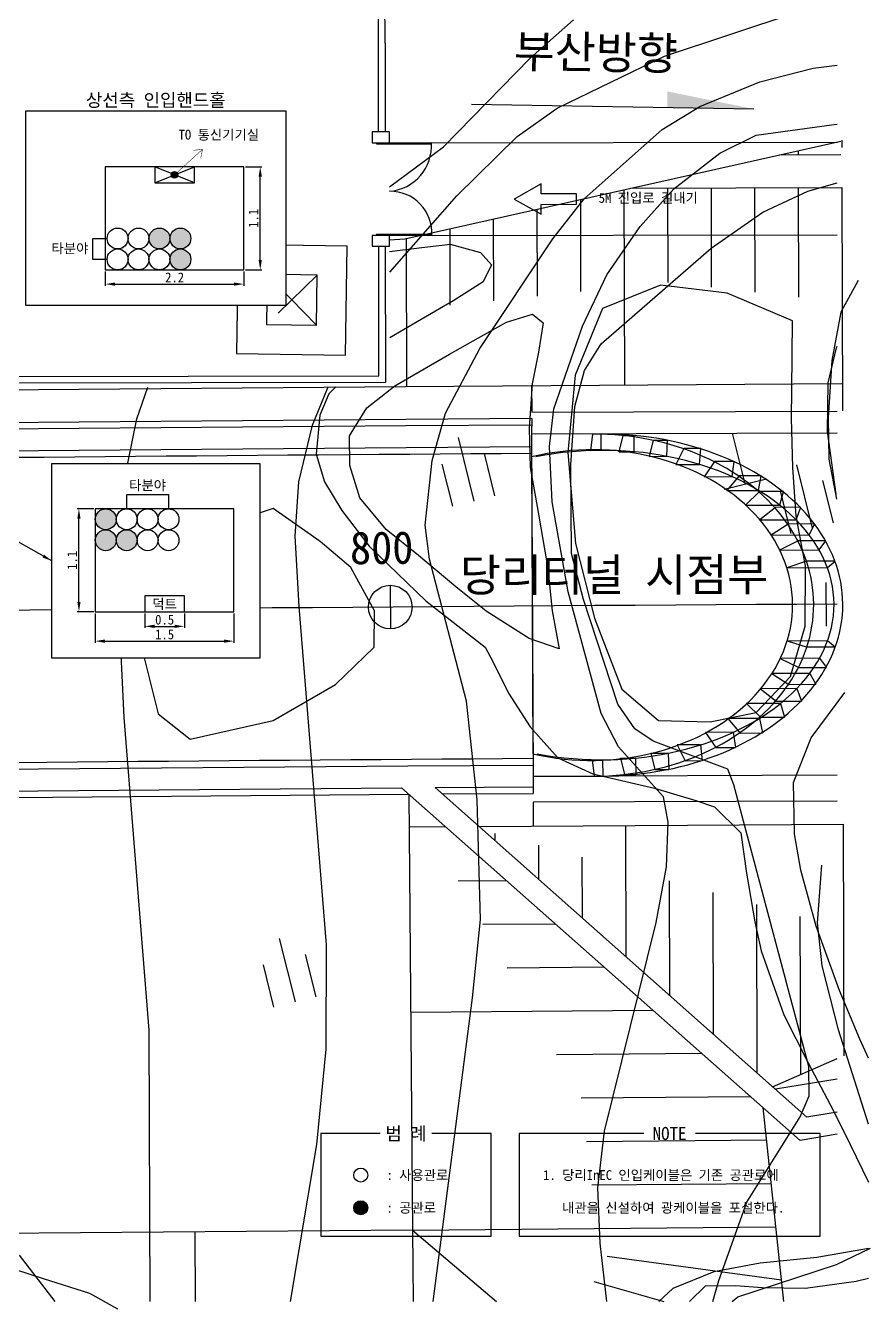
# Model space of a CAD drawing. Header units: millimetres. Extents: x 17866 to 18193, y 67412 to 67509.
# Drawn here: x 18104 to 18142.7, y 67411.5 to 67470.4 of the extents above; entities that cross this region are included whole.
import ezdxf
from ezdxf.enums import TextEntityAlignment as Align

# ---------------------------------------------------------------- set-up
doc = ezdxf.new("R2010")
doc.units = ezdxf.units.MM
doc.set_wipeout_variables(frame=1)
doc.header["$PDMODE"] = 35
doc.linetypes.add('HIDDEN', pattern=[0.375, 0.25, -0.125])
for name, color, linetype in [('TX-LINE', 2, 'Continuous'), ('TZ-BASE', 253, 'Continuous'), ('TZ-DIMS', 1, 'Continuous'), ('TZ-LEAT', 3, 'Continuous'), ('TZ-LINE', 7, 'Continuous'), ('TZ-TEX2', 3, 'Continuous'), ('TZ-TEXT', 6, 'Continuous')]:
    doc.layers.add(name, color=color, linetype=linetype)
doc.styles.get("Standard").update_dxf_attribs({"font": 'GulimChe.ttf'})
doc.dimstyles.new('D150', dxfattribs={"dimscale": 0.15, "dimtxt": 3, "dimasz": 3, "dimexe": 0.5, "dimexo": 0.5, "dimgap": 0.5, "dimtad": 1, "dimdec": 0, "dimzin": 1, "dimdsep": 46, "dimlunit": 6, "dimtxsty": 'Standard', "dimcen": 1, "dimclrd": 1, "dimclre": 1, "dimclrt": 3, "dimadec": 0, "dimazin": 0, "dimtfac": 1, "dimtdec": 0, "dimtix": 1, "dimtmove": 2, "dimatfit": 3, "dimfxl": 0, "dimtvp": 2, "dimlwd": -1, "dimlwe": -1, "dimarcsym": 0})
doc.dimstyles.new('지시선150', dxfattribs={"dimscale": 0.15, "dimtxt": 3, "dimasz": 3, "dimexe": 0.5, "dimexo": 0.5, "dimgap": 0.5, "dimtad": 1, "dimdec": 0, "dimzin": 1, "dimdsep": 46, "dimlunit": 6, "dimtxsty": 'Standard', "dimcen": 1, "dimclrd": 6, "dimclre": 6, "dimclrt": 3, "dimadec": 0, "dimazin": 0, "dimtfac": 1, "dimtdec": 0, "dimtix": 1, "dimtmove": 2, "dimatfit": 3, "dimfxl": 0, "dimtvp": 2, "dimlwd": -1, "dimlwe": -1, "dimarcsym": 0})

# ---------------------------------------------------------------- blocks, each defined once
blk = doc.blocks.new('arrow15')
at = {"color": 0}
blk.add_lwpolyline([(1, 0), (0.568, -0.244), (0.568, -0.084), (0, -0.084), (0, 0.084), (0.568, 0.084), (0.568, 0.244)], close=True, dxfattribs=at)
blk = doc.blocks.new('*D28')
at = {"layer": 'Defpoints', "color": 0, "ltscale": 2}
for p in [(18113.995, 67463.963), (18114.746, 67463.963), (18113.995, 67459.238)]:
    blk.add_point(p, dxfattribs=at)
at = {"layer": 'TZ-DIMS', "color": 1, "ltscale": 2}
for p, q in [((18114.07, 67463.963), (18114.821, 67463.963)), ((18114.746, 67459.688), (18114.746, 67463.513)), ((18114.07, 67459.238), (18114.821, 67459.238))]:
    blk.add_line(p, q, dxfattribs=at)
for points in [[(18114.671, 67463.513), (18114.821, 67463.513), (18114.746, 67463.963)], [(18114.671, 67459.688), (18114.821, 67459.688), (18114.746, 67459.238)]]:
    blk.add_solid(points, dxfattribs=at)
at = {"layer": 'TZ-DIMS', "color": 3, "ltscale": 2, "insert": (18114.44, 67461.601), "char_height": 0.45, "attachment_point": 5, "rotation": 90}
blk.add_mtext('1.1', dxfattribs=at)
blk = doc.blocks.new('*D29')
at = {"layer": 'Defpoints', "color": 0, "ltscale": 2}
for p in [(18107.634, 67459.238), (18113.995, 67459.238), (18113.995, 67458.585)]:
    blk.add_point(p, dxfattribs=at)
at = {"layer": 'TZ-DIMS', "color": 1, "ltscale": 2}
for p, q in [((18107.634, 67459.163), (18107.634, 67458.51)), ((18113.995, 67459.163), (18113.995, 67458.51)), ((18108.084, 67458.585), (18113.545, 67458.585))]:
    blk.add_line(p, q, dxfattribs=at)
for points in [[(18108.084, 67458.66), (18108.084, 67458.51), (18107.634, 67458.585)], [(18113.545, 67458.66), (18113.545, 67458.51), (18113.995, 67458.585)]]:
    blk.add_solid(points, dxfattribs=at)
at = {"layer": 'TZ-DIMS', "color": 3, "ltscale": 2, "insert": (18110.815, 67458.891), "char_height": 0.45, "attachment_point": 5}
blk.add_mtext('2.2', dxfattribs=at)
blk = doc.blocks.new('*D30')
at = {"layer": 'Defpoints', "color": 0, "ltscale": 2}
for p in [(18109.447, 67443.547), (18111.266, 67443.547), (18111.266, 67442.88)]:
    blk.add_point(p, dxfattribs=at)
at = {"layer": 'TZ-DIMS', "color": 1, "ltscale": 2}
for p, q in [((18109.447, 67443.472), (18109.447, 67442.805)), ((18111.266, 67443.472), (18111.266, 67442.805)), ((18109.897, 67442.88), (18110.816, 67442.88))]:
    blk.add_line(p, q, dxfattribs=at)
for points in [[(18109.897, 67442.955), (18109.897, 67442.805), (18109.447, 67442.88)], [(18110.816, 67442.955), (18110.816, 67442.805), (18111.266, 67442.88)]]:
    blk.add_solid(points, dxfattribs=at)
at = {"layer": 'TZ-DIMS', "color": 3, "ltscale": 2, "insert": (18110.357, 67443.185), "char_height": 0.45, "attachment_point": 5}
blk.add_mtext('0.5', dxfattribs=at)
blk = doc.blocks.new('*D31')
at = {"layer": 'Defpoints', "color": 0, "ltscale": 2}
for p in [(18106.425, 67448.272), (18107.176, 67448.272), (18107.176, 67443.547)]:
    blk.add_point(p, dxfattribs=at)
at = {"layer": 'TZ-DIMS', "color": 1, "ltscale": 2}
for p, q in [((18107.101, 67448.272), (18106.35, 67448.272)), ((18106.425, 67443.997), (18106.425, 67447.822)), ((18107.101, 67443.547), (18106.35, 67443.547))]:
    blk.add_line(p, q, dxfattribs=at)
for points in [[(18106.35, 67447.822), (18106.5, 67447.822), (18106.425, 67448.272)], [(18106.35, 67443.997), (18106.5, 67443.997), (18106.425, 67443.547)]]:
    blk.add_solid(points, dxfattribs=at)
at = {"layer": 'TZ-DIMS', "color": 3, "ltscale": 2, "insert": (18106.119, 67445.909), "char_height": 0.45, "attachment_point": 5, "rotation": 90}
blk.add_mtext('1.1', dxfattribs=at)
blk = doc.blocks.new('*D32')
at = {"layer": 'Defpoints', "color": 0, "ltscale": 2}
for p in [(18107.176, 67443.547), (18113.537, 67443.547), (18113.537, 67442.201)]:
    blk.add_point(p, dxfattribs=at)
at = {"layer": 'TZ-DIMS', "color": 1, "ltscale": 2}
for p, q in [((18107.176, 67443.472), (18107.176, 67442.126)), ((18113.537, 67443.472), (18113.537, 67442.126)), ((18107.626, 67442.201), (18113.087, 67442.201))]:
    blk.add_line(p, q, dxfattribs=at)
for points in [[(18107.626, 67442.276), (18107.626, 67442.126), (18107.176, 67442.201)], [(18113.087, 67442.276), (18113.087, 67442.126), (18113.537, 67442.201)]]:
    blk.add_solid(points, dxfattribs=at)
at = {"layer": 'TZ-DIMS', "color": 3, "ltscale": 2, "insert": (18110.357, 67442.507), "char_height": 0.45, "attachment_point": 5}
blk.add_mtext('1.5', dxfattribs=at)

msp = doc.modelspace()

# ---------------------------------------------------------------- hatches: boundary and pattern name
at = {"layer": 'TZ-BASE'}
msp.add_hatch(color=256, dxfattribs=at).paths.add_polyline_path([(18133.423, 67466.681), (18137.402, 67466.618), (18133.435, 67467.425)])
at = {"layer": 'TZ-LINE', "ltscale": 2}
h = msp.add_hatch(color=256, dxfattribs=at)
h.dxf.hatch_style = 1
h.paths.add_polyline_path([(18119.038, 67416.2, 1), (18119.678, 67416.2, 1)])

# ---------------------------------------------------------------- linework, layer by layer
at = {"layer": 'TZ-BASE', "linetype": 'ByBlock'}
for p, q in [((18120.172, 67469.646, -21590.237), (18120.158, 67478.486, -21590.237)), ((18120.472, 67469.646, -21590.237), (18120.458, 67478.788, -21590.237)), ((18120.178, 67465.571, -21590.237), (18120.172, 67469.646, -21590.237)), ((18120.472, 67469.646, -21590.237), (18120.478, 67465.571, -21590.237)), ((18120.195, 67454.371, -21590.237), (18120.186, 67460.321, -21590.237)), ((18120.486, 67460.321, -21590.237), (18120.495, 67454.072, -21590.237)), ((18064.195, 67454.286, -21590.237), (18120.195, 67454.371, -21590.237)), ((18120.495, 67454.072, -21590.237), (18063.896, 67453.985, -21590.237))]:
    msp.add_line(p, q, dxfattribs=at)
at = {"layer": 'TZ-BASE'}
for p, q in [((18133.307, 67469.044, -21636.237), (18139.348, 67471.055, -21636.237)), ((18127.134, 67468.946, -21637.237), (18129.129, 67470.718, -21637.237)), ((18128.379, 67466.655, -21636.237), (18133.307, 67469.044, -21636.237)), ((18123.158, 67464.877, -21637.237), (18127.134, 67468.946, -21637.237)), ((18137.683, 67467.867, -21635.237), (18140.117, 67468.492, -21635.237)), ((18140.117, 67468.492, -21635.237), (18141.224, 67468.633, -21635.237)), ((18134.914, 67466.738, -21635.237), (18137.683, 67467.867, -21635.237)), ((18137.402, 67466.618, -21634.237), (18124.445, 67466.825, -21634.237)), ((18126.535, 67465.365, -21636.237), (18128.379, 67466.655, -21636.237)), ((18133.191, 67465.68, -21635.237), (18134.914, 67466.738, -21635.237)), ((18129.617, 67462.5, -21635.237), (18133.191, 67465.68, -21635.237)), ((18137.509, 67465.412, -21634.237), (18140.971, 67465.896, -21634.237)), ((18140.971, 67465.896, -21634.237), (18141.224, 67465.922, -21634.237)), ((18120.079, 67465.071, -21454.237), (18122.599, 67465.075, -21454.237)), ((18120.079, 67465.071, -21454.237), (18120.079, 67465.021, -21454.237)), ((18120.079, 67465.021, -21454.237), (18122.599, 67465.025, -21454.237)), ((18120.679, 67465.072, -21590.237), (18141.224, 67465.103, -21590.237)), ((18120.682, 67463.054, -21637.237), (18123.158, 67464.877, -21637.237)), ((18121.376, 67460.668, -21590.237), (18141.399, 67465.145, -21590.237)), ((18123.762, 67462.629, -21636.237), (18126.535, 67465.365, -21636.237)), ((18135.832, 67464.593, -21634.237), (18137.509, 67465.412, -21634.237)), ((18141.433, 67465.192, -21590.237), (18141.434, 67464.852, -21590.237)), ((18133.722, 67462.961, -21634.237), (18135.832, 67464.593, -21634.237)), ((18138.576, 67464.514, -21845.237), (18141.4, 67464.525, -21845.237)), ((18139.434, 67464.706, -21590.237), (18139.435, 67464.517, -21590.237)), ((18139.881, 67462.854, -21633.237), (18141.224, 67463.231, -21633.237)), ((18120.688, 67459.132, -21636.237), (18123.762, 67462.629, -21636.237)), ((18128.175, 67460.669, -21635.237), (18129.617, 67462.5, -21635.237)), ((18131.439, 67462.918, -21590.237), (18131.46, 67453.942, -21590.237)), ((18131.747, 67462.987, -21845.237), (18141.403, 67463.025, -21845.237)), ((18132.176, 67461.227, -21634.237), (18133.722, 67462.961, -21634.237)), ((18133.438, 67462.993, -21590.237), (18133.449, 67458.66, -21590.237)), ((18135.438, 67463.001, -21590.237), (18135.449, 67458.437, -21590.237)), ((18137.438, 67463.009, -21590.237), (18137.45, 67458.215, -21590.237)), ((18137.812, 67461.892, -21633.237), (18139.881, 67462.854, -21633.237)), ((18139.438, 67463.017, -21590.237), (18139.45, 67457.992, -21590.237)), ((18141.438, 67463.012, -21590.237), (18141.463, 67452.775, -21590.237)), ((18127.441, 67462.024, -21590.237), (18127.45, 67458.031, -21590.237)), ((18129.44, 67462.471, -21590.237), (18129.45, 67458.241, -21590.237)), ((18125.442, 67461.577, -21590.237), (18125.451, 67457.822, -21590.237)), ((18135.447, 67460.235, -21633.237), (18137.812, 67461.892, -21633.237)), ((18120.085, 67460.871, -21552.055), (18122.605, 67460.875, -21552.055)), ((18120.085, 67460.871, -21454.237), (18122.605, 67460.875, -21454.237)), ((18120.085, 67460.871, -21552.055), (18120.085, 67460.821, -21552.055)), ((18120.685, 67460.822, -21590.237), (18141.224, 67460.853, -21590.237)), ((18123.443, 67461.13, -21590.237), (18123.451, 67457.612, -21590.237)), ((18130.656, 67459.011, -21634.237), (18132.176, 67461.227, -21634.237)), ((18120.683, 67460.322, -21590.237), (18120.686, 67460.322, -21590.237)), ((18120.686, 67460.617, -21590.237), (18121.376, 67460.668, -21590.237)), ((18120.686, 67460.08, -21638.58), (18122.04, 67460.243, -21638.58)), ((18121.444, 67460.683, -21590.237), (18121.46, 67453.878, -21590.237)), ((18122.04, 67460.243, -21638.58), (18123.469, 67460.41, -21638.58)), ((18123.469, 67460.41, -21638.58), (18124.855, 67460.036, -21638.58)), ((18124.818, 67455.633, -21635.237), (18128.175, 67460.669, -21635.237)), ((18130.4, 67455.836, -21633.237), (18135.447, 67460.235, -21633.237)), ((18124.855, 67460.036, -21638.58), (18125.353, 67459.469, -21638.58)), ((18125.353, 67459.469, -21638.58), (18124.984, 67458.691, -21638.58)), ((18129.54, 67456.656, -21634.237), (18130.656, 67459.011, -21634.237)), ((18124.984, 67458.691, -21638.58), (18123.628, 67457.83, -21638.58)), ((18133.119, 67458.54, -21633.16), (18130.457, 67457.463, -21633.16)), ((18136.179, 67458.175, -21633.16), (18133.119, 67458.54, -21633.16)), ((18142.184, 67458.751, -21630.261), (18141.388, 67457.3, -21630.261)), ((18123.628, 67457.83, -21638.58), (18121.954, 67456.857, -21638.58)), ((18139.178, 67456.892, -21633.16), (18136.179, 67458.175, -21633.16)), ((18126.053, 67456.845, -21634.399), (18127.241, 67457.211, -21634.399)), ((18127.241, 67457.211, -21634.399), (18127.726, 67456.812, -21634.399)), ((18130.457, 67457.463, -21633.16), (18129.193, 67454.402, -21633.16)), ((18141.388, 67457.3, -21630.261), (18140.977, 67455.08, -21630.261)), ((18121.954, 67456.857, -21638.58), (18120.692, 67456.118, -21638.58)), ((18125.003, 67456.263, -21634.399), (18126.053, 67456.845, -21634.399)), ((18127.726, 67456.812, -21634.399), (18127.52, 67455.463, -21634.399)), ((18128.214, 67452.866, -21634.237), (18129.54, 67456.656, -21634.237)), ((18139.144, 67453.734, -21633.16), (18139.178, 67456.892, -21633.16)), ((18123.437, 67455.37, -21634.399), (18125.003, 67456.263, -21634.399)), ((18123.252, 67452.665, -21635.237), (18124.818, 67455.633, -21635.237)), ((18127.52, 67455.463, -21634.399), (18127.226, 67454.01, -21634.399)), ((18129.633, 67454.617, -21633.237), (18130.4, 67455.836, -21633.237)), ((18140.816, 67454.057, -21632.237), (18141.189, 67455.653, -21632.237)), ((18141.189, 67455.653, -21632.237), (18141.224, 67455.729, -21632.237)), ((18120.925, 67453.911, -21634.399), (18123.437, 67455.37, -21634.399)), ((18140.977, 67455.08, -21630.261), (18140.819, 67452.45, -21630.261)), ((18129.193, 67454.402, -21633.16), (18128.87, 67450.859, -21633.16)), ((18129.177, 67452.972, -21633.237), (18129.633, 67454.617, -21633.237)), ((18121.419, 67453.878, -21590.237), (18101.4, 67453.711, -21590.237)), ((18109.08, 67452.401, -21637.237), (18109.594, 67453.855, -21637.237)), ((18117.147, 67452.111, -21636.237), (18117.867, 67453.868, -21636.237)), ((18118.22, 67453.868, -21638.58), (18117.896, 67453.542, -21638.58)), ((18119.645, 67452.9, -21634.399), (18120.925, 67453.911, -21634.399)), ((18141.443, 67454.005, -21590.237), (18121.419, 67453.878, -21590.237)), ((18127.226, 67454.01, -21634.399), (18127.095, 67451.966, -21634.399)), ((18127.191, 67453.943, -21600.487), (18127.21, 67452.713, -21600.487)), ((18139.129, 67452.438, -21633.16), (18139.144, 67453.734, -21633.16)), ((18140.776, 67451.817, -21632.237), (18140.816, 67454.057, -21632.237)), ((18117.896, 67453.542, -21638.58), (18117.477, 67452.577, -21638.58)), ((18117.477, 67452.577, -21638.58), (18117.314, 67450.785, -21638.58)), ((18118.837, 67451.618, -21634.399), (18119.645, 67452.9, -21634.399)), ((18122.64, 67450.484, -21635.237), (18123.252, 67452.665, -21635.237)), ((18127.21, 67452.713, -21590.237), (18141.224, 67452.758, -21590.237)), ((18128.024, 67451.126, -21634.237), (18128.214, 67452.866, -21634.237)), ((18128.996, 67450.293, -21633.237), (18129.177, 67452.972, -21633.237)), ((18121.43, 67452.378, -21590.237), (18101.414, 67452.211, -21590.237)), ((18121.432, 67452.078, -21590.237), (18101.416, 67451.911, -21590.237)), ((18108.492, 67449.467, -21637.237), (18109.08, 67452.401, -21637.237)), ((18116.517, 67449.512, -21636.237), (18117.147, 67452.111, -21636.237)), ((18127.206, 67452.415, -21590.237), (18121.43, 67452.378, -21590.237)), ((18127.202, 67452.115, -21590.237), (18121.432, 67452.078, -21590.237)), ((18127.095, 67451.966, -21634.399), (18127.141, 67450.164, -21634.399)), ((18127.206, 67452.415, -21590.237), (18127.197, 67451.693, -21600.487)), ((18139.196, 67450.175, -21633.16), (18139.129, 67452.438, -21633.16)), ((18140.819, 67452.45, -21630.261), (18140.84, 67450.546, -21630.261)), ((18118.861, 67450.257, -21634.399), (18118.837, 67451.618, -21634.399)), ((18130.397, 67451.707, -21853.087), (18127.197, 67451.693, -21600.487)), ((18141.224, 67451.744, -21590.237), (18127.397, 67451.694, -21590.237)), ((18129.92, 67450.955, -21852.367), (18130.01, 67451.705, -21852.507)), ((18130.01, 67451.705, -21852.507), (18130.397, 67451.707, -21853.087)), ((18130.4, 67450.957, -21600.487), (18130.397, 67451.707, -21600.487)), ((18130.397, 67451.707, -21853.087), (18130.397, 67451.707, -21855.487)), ((18131.221, 67450.89, -21851.067), (18131.398, 67451.638, -21851.233)), ((18131.398, 67451.638, -21851.233), (18131.915, 67451.641, -21852.008)), ((18131.901, 67450.893, -21852.087), (18131.915, 67451.641, -21852.008)), ((18132.611, 67450.679, -21849.767), (18132.79, 67451.42, -21849.957)), ((18132.79, 67451.42, -21849.957), (18133.437, 67451.423, -21850.928)), ((18133.401, 67450.682, -21851.087), (18133.437, 67451.423, -21850.928)), ((18141.181, 67448.944, -21632.237), (18140.776, 67451.817, -21632.237)), ((18121.44, 67451.078, -21590.237), (18101.426, 67450.911, -21590.237)), ((18117.314, 67450.785, -21638.58), (18117.698, 67449.513, -21638.58)), ((18127.2, 67451.115, -21590.237), (18121.44, 67451.078, -21590.237)), ((18125.52, 67448.872, -21634.797), (18125.037, 67450.813, -21634.797)), ((18128.138, 67448.588, -21634.237), (18128.024, 67451.126, -21634.237)), ((18128.87, 67450.859, -21633.16), (18129.209, 67446.68, -21633.16)), ((18129.92, 67450.955, -21852.367), (18130.4, 67450.957, -21853.087)), ((18131.221, 67450.89, -21851.067), (18131.901, 67450.893, -21852.087)), ((18134.186, 67451.035, -21848.678), (18133.823, 67450.307, -21848.467)), ((18134.964, 67451.038, -21849.845), (18134.186, 67451.035, -21848.678)), ((18134.903, 67450.312, -21850.087), (18134.964, 67451.038, -21849.845)), ((18119.318, 67448.772, -21634.399), (18118.861, 67450.257, -21634.399)), ((18122.323, 67447.518, -21635.237), (18122.64, 67450.484, -21635.237)), ((18123.58, 67448.388, -21634.797), (18123.096, 67450.329, -21634.797)), ((18127.141, 67450.164, -21634.399), (18127.46, 67448.372, -21634.399)), ((18127.201, 67450.656, -21600.487), (18127.261, 67437.031, -21600.487)), ((18129.028, 67446.216, -21633.237), (18128.996, 67450.293, -21633.237)), ((18132.611, 67450.679, -21849.767), (18133.401, 67450.682, -21851.087)), ((18133.823, 67450.307, -21848.467), (18134.903, 67450.312, -21850.087)), ((18135.591, 67450.447, -21847.392), (18135.126, 67449.744, -21847.167)), ((18136.5, 67450.451, -21848.756), (18135.591, 67450.447, -21847.392)), ((18136.406, 67449.749, -21849.087), (18136.5, 67450.451, -21848.756)), ((18139.349, 67447.93, -21633.16), (18139.196, 67450.175, -21633.16)), ((18140.84, 67450.546, -21630.261), (18141.199, 67448.71, -21630.261)), ((18135.126, 67449.744, -21847.167), (18136.406, 67449.749, -21849.087)), ((18136.725, 67449.785, -21846.354), (18136.168, 67449.114, -21846.127)), ((18137.74, 67449.789, -21847.877), (18136.725, 67449.785, -21846.354)), ((18137.608, 67449.12, -21848.287), (18137.74, 67449.789, -21847.877)), ((18141.05, 67447.627, -21641.389), (18140.566, 67449.567, -21641.389)), ((18108.276, 67443.507, -21637.237), (18108.492, 67449.467, -21637.237)), ((18116.346, 67447.022, -21636.237), (18116.517, 67449.512, -21636.237)), ((18117.698, 67449.513, -21638.58), (18118.498, 67448.201, -21638.58)), ((18136.168, 67449.114, -21846.127), (18137.608, 67449.12, -21848.287)), ((18137.659, 67449.064, -21845.501), (18137.016, 67448.437, -21845.282)), ((18138.761, 67449.068, -21847.154), (18137.659, 67449.064, -21845.501)), ((18138.586, 67448.444, -21847.637), (18138.761, 67449.068, -21847.154)), ((18139.11, 67447.143, -21641.389), (18138.626, 67449.083, -21641.389)), ((18120.53, 67447.317, -21634.399), (18119.318, 67448.772, -21634.399)), ((18127.46, 67448.372, -21634.399), (18127.941, 67445.527, -21634.399)), ((18128.886, 67444.463, -21634.237), (18128.138, 67448.588, -21634.237)), ((18137.016, 67448.437, -21845.282), (18138.586, 67448.444, -21847.637)), ((18115.345, 67448.293, -21636.191), (18108.273, 67445.904, -21636.191)), ((18117.497, 67446.776, -21636.191), (18115.345, 67448.293, -21636.191)), ((18118.498, 67448.201, -21638.58), (18119.744, 67446.557, -21638.58)), ((18138.387, 67448.337, -21844.836), (18137.669, 67447.763, -21844.632)), ((18139.557, 67448.342, -21846.591), (18138.387, 67448.337, -21844.836)), ((18139.339, 67447.77, -21847.137), (18139.557, 67448.342, -21846.591)), ((18139.772, 67445.651, -21633.16), (18139.349, 67447.93, -21633.16)), ((18122.005, 67446.123, -21634.399), (18120.53, 67447.317, -21634.399)), ((18122.52, 67445.965, -21635.237), (18122.323, 67447.518, -21635.237)), ((18137.669, 67447.763, -21844.632), (18139.339, 67447.77, -21847.137)), ((18138.981, 67447.572, -21844.294), (18138.192, 67447.067, -21844.112)), ((18140.206, 67447.578, -21846.132), (18138.981, 67447.572, -21844.294)), ((18139.942, 67447.075, -21846.737), (18140.206, 67447.578, -21846.132)), ((18116.527, 67443.784, -21636.237), (18116.346, 67447.022, -21636.237)), ((18118.909, 67445.584, -21636.191), (18117.497, 67446.776, -21636.191)), ((18129.209, 67446.68, -21633.16), (18130.085, 67443.252, -21633.16)), ((18138.192, 67447.067, -21844.112), (18139.942, 67447.075, -21846.737)), ((18139.435, 67446.803, -21843.88), (18138.585, 67446.38, -21843.722)), ((18140.703, 67446.809, -21845.781), (18139.435, 67446.803, -21843.88)), ((18140.395, 67446.388, -21846.437), (18140.703, 67446.809, -21845.781)), ((18119.744, 67446.557, -21638.58), (18122.353, 67444.057, -21638.58)), ((18123.72, 67444.687, -21634.399), (18122.005, 67446.123, -21634.399)), ((18129.582, 67444.118, -21633.237), (18129.028, 67446.216, -21633.237)), ((18138.585, 67446.38, -21843.722), (18140.395, 67446.388, -21846.437)), ((18108.273, 67445.904, -21636.191), (18109.132, 67442.603, -21636.191)), ((18119.993, 67443.591, -21636.191), (18118.909, 67445.584, -21636.191)), ((18124.206, 67439.44, -21635.237), (18122.52, 67445.965, -21635.237)), ((18127.941, 67445.527, -21634.399), (18128.15, 67443.593, -21634.399)), ((18139.824, 67445.872, -21843.527), (18138.914, 67445.567, -21843.397)), ((18138.914, 67445.567, -21843.397), (18140.774, 67445.575, -21846.187)), ((18139.755, 67442.89, -21633.16), (18139.772, 67445.651, -21633.16)), ((18141.128, 67445.878, -21845.482), (18139.824, 67445.872, -21843.527)), ((18140.774, 67445.575, -21846.187), (18141.128, 67445.878, -21845.482)), ((18140.709, 67444.893, -21590.237), (18140.72, 67442.893, -21590.237)), ((18120.707, 67444.764, -21590.237), (18120.722, 67442.765, -21590.237)), ((18125.116, 67443.58, -21634.399), (18123.72, 67444.687, -21634.399)), ((18130.394, 67438.884, -21634.237), (18128.886, 67444.463, -21634.237)), ((18117.792, 67428.269, -21636.237), (18116.527, 67443.784, -21636.237)), ((18122.353, 67444.057, -21638.58), (18125.063, 67441.929, -21638.58)), ((18131.151, 67439.301, -21633.237), (18129.582, 67444.118, -21633.237)), ((18108.508, 67438.695, -21637.237), (18108.276, 67443.507, -21637.237)), ((18119.982, 67441.918, -21636.191), (18119.993, 67443.591, -21636.191)), ((18127.09, 67442.322, -21634.399), (18125.116, 67443.58, -21634.399)), ((18128.15, 67443.593, -21634.399), (18128.47, 67441.843, -21634.399)), ((18130.085, 67443.252, -21633.16), (18131.343, 67439.996, -21633.16)), ((18109.132, 67442.603, -21636.191), (18110.056, 67438.86, -21636.191)), ((18139.089, 67440.576, -21633.16), (18139.755, 67442.89, -21633.16)), ((18118.193, 67440.217, -21636.191), (18119.982, 67441.918, -21636.191)), ((18125.063, 67441.929, -21638.58), (18125.45, 67441.201, -21638.58)), ((18128.47, 67441.843, -21634.399), (18127.09, 67442.322, -21634.399)), ((18138.928, 67442.221, -21843.397), (18140.788, 67442.229, -21846.187)), ((18138.928, 67442.221, -21843.397), (18139.842, 67441.924, -21843.527)), ((18141.146, 67441.93, -21845.482), (18139.842, 67441.924, -21843.527)), ((18140.788, 67442.229, -21846.187), (18141.146, 67441.93, -21845.482)), ((18140.417, 67441.414, -21846.437), (18138.607, 67441.406, -21843.722)), ((18138.607, 67441.406, -21843.722), (18139.461, 67440.989, -21843.88)), ((18140.417, 67441.414, -21846.437), (18140.729, 67440.995, -21845.781)), ((18125.45, 67441.201, -21638.58), (18126.142, 67439.81, -21638.58)), ((18139.97, 67440.723, -21846.737), (18138.22, 67440.715, -21844.112)), ((18138.22, 67440.715, -21844.112), (18139.013, 67440.216, -21844.294)), ((18139.461, 67440.989, -21843.88), (18140.729, 67440.995, -21845.781)), ((18139.97, 67440.723, -21846.737), (18140.238, 67440.222, -21846.132)), ((18115.337, 67438.564, -21636.191), (18118.193, 67440.217, -21636.191)), ((18137.511, 67438.93, -21633.16), (18139.089, 67440.576, -21633.16)), ((18139.013, 67440.216, -21844.294), (18140.238, 67440.222, -21846.132)), ((18126.142, 67439.81, -21638.58), (18127.141, 67438.261, -21638.58)), ((18131.343, 67439.996, -21633.16), (18133.017, 67438.562, -21633.16)), ((18139.373, 67440.022, -21847.137), (18137.703, 67440.015, -21844.632)), ((18137.703, 67440.015, -21844.632), (18138.425, 67439.447, -21844.836)), ((18139.373, 67440.022, -21847.137), (18139.595, 67439.452, -21846.591)), ((18140.027, 67437.757, -21628.38), (18141.584, 67439.844, -21628.38)), ((18124.698, 67434.912, -21635.237), (18124.206, 67439.44, -21635.237)), ((18131.937, 67438.171, -21633.237), (18131.151, 67439.301, -21633.237)), ((18138.626, 67439.342, -21847.637), (18137.056, 67439.335, -21845.282)), ((18137.056, 67439.335, -21845.282), (18137.704, 67438.714, -21845.501)), ((18138.425, 67439.447, -21844.836), (18139.595, 67439.452, -21846.591)), ((18138.626, 67439.342, -21847.637), (18138.806, 67438.719, -21847.154)), ((18109.65, 67424.353, -21637.237), (18108.508, 67438.695, -21637.237)), ((18110.056, 67438.86, -21636.191), (18111.533, 67437.707, -21636.191)), ((18111.533, 67437.707, -21636.191), (18115.337, 67438.564, -21636.191)), ((18131.19, 67437.358, -21634.237), (18130.394, 67438.884, -21634.237)), ((18133.017, 67438.562, -21633.16), (18135.399, 67438.5, -21633.16)), ((18135.399, 67438.5, -21633.16), (18137.511, 67438.93, -21633.16)), ((18137.654, 67438.657, -21848.287), (18136.214, 67438.65, -21846.127)), ((18136.214, 67438.65, -21846.127), (18136.777, 67437.985, -21846.354)), ((18137.654, 67438.657, -21848.287), (18137.792, 67437.989, -21847.877)), ((18137.704, 67438.714, -21845.501), (18138.806, 67438.719, -21847.154)), ((18127.141, 67438.261, -21638.58), (18128.397, 67436.846, -21638.58)), ((18132.783, 67437.616, -21633.237), (18131.937, 67438.171, -21633.237)), ((18136.457, 67438.017, -21849.087), (18135.177, 67438.012, -21847.167)), ((18135.177, 67438.012, -21847.167), (18135.649, 67437.313, -21847.392)), ((18136.457, 67438.017, -21849.087), (18136.558, 67437.317, -21848.756)), ((18136.777, 67437.985, -21846.354), (18137.792, 67437.989, -21847.877)), ((18133.248, 67435.058, -21634.237), (18131.19, 67437.358, -21634.237)), ((18136.213, 67436.328, -21633.237), (18132.783, 67437.616, -21633.237)), ((18134.959, 67437.442, -21850.087), (18133.879, 67437.437, -21848.467)), ((18133.879, 67437.437, -21848.467), (18134.248, 67436.713, -21848.678)), ((18134.959, 67437.442, -21850.087), (18135.026, 67436.716, -21849.845)), ((18135.649, 67437.313, -21847.392), (18136.558, 67437.317, -21848.756)), ((18139.227, 67435.721, -21628.38), (18140.027, 67437.757, -21628.38)), ((18128.397, 67436.846, -21638.58), (18130.018, 67436.105, -21638.58)), ((18129.982, 67436.755, -21852.367), (18130.462, 67436.757, -21853.087)), ((18129.982, 67436.755, -21852.367), (18130.078, 67436.006, -21852.507)), ((18130.462, 67436.757, -21600.487), (18130.465, 67436.007, -21600.487)), ((18131.282, 67436.832, -21851.067), (18131.962, 67436.835, -21852.087)), ((18131.282, 67436.832, -21851.067), (18131.466, 67436.085, -21851.233)), ((18131.962, 67436.835, -21852.087), (18131.983, 67436.087, -21852.008)), ((18132.671, 67437.055, -21849.767), (18133.461, 67437.058, -21851.087)), ((18132.671, 67437.055, -21849.767), (18132.856, 67436.315, -21849.957)), ((18133.461, 67437.058, -21851.087), (18133.503, 67436.317, -21850.928)), ((18134.248, 67436.713, -21848.678), (18135.026, 67436.716, -21849.845)), ((18101.542, 67436.311, -21590.237), (18121.527, 67436.478, -21590.237)), ((18121.527, 67436.478, -21590.237), (18127.263, 67436.515, -21590.237)), ((18127.265, 67435.993, -21600.487), (18130.465, 67436.007, -21600.487)), ((18130.078, 67436.006, -21852.507), (18127.265, 67435.993, -21855.087)), ((18127.265, 67435.993, -21600.487), (18127.269, 67435.216, -21590.237)), ((18141.224, 67436.054, -21590.237), (18127.465, 67435.994, -21590.237)), ((18130.465, 67436.007, -21853.087), (18127.465, 67435.994, -21855.087)), ((18130.018, 67436.105, -21638.58), (18132.834, 67435.458, -21638.58)), ((18130.078, 67436.006, -21852.507), (18130.465, 67436.007, -21853.087)), ((18131.466, 67436.085, -21851.233), (18131.983, 67436.087, -21852.008)), ((18132.856, 67436.315, -21849.957), (18133.503, 67436.317, -21850.928)), ((18136.487, 67435.607, -21633.237), (18136.213, 67436.328, -21633.237)), ((18101.552, 67435.311, -21590.237), (18121.233, 67435.476, -21590.237)), ((18121.233, 67435.476, -21845.237), (18139.533, 67419.29, -21845.237)), ((18122.771, 67435.488, -21590.237), (18127.267, 67435.516, -21590.237)), ((18122.771, 67435.488, -21845.237), (18139.835, 67420.353, -21845.237)), ((18132.834, 67435.458, -21638.58), (18134.734, 67434.894, -21638.58)), ((18139.931, 67422.675, -21633.237), (18136.487, 67435.607, -21633.237)), ((18139.269, 67433.355, -21628.38), (18139.227, 67435.721, -21628.38)), ((18123.107, 67435.19, -21590.237), (18127.269, 67435.216, -21590.237)), ((18124.861, 67429.428, -21635.237), (18124.698, 67434.912, -21635.237)), ((18141.224, 67434.858, -21590.237), (18127.27, 67434.813, -21590.237)), ((18133.475, 67433.888, -21634.237), (18133.248, 67435.058, -21634.237)), ((18134.734, 67434.894, -21638.58), (18135.599, 67434.605, -21638.58)), ((18127.27, 67434.813, -21600.487), (18127.271, 67433.743, -21600.487)), ((18135.599, 67434.605, -21638.58), (18136.802, 67433.401, -21638.58)), ((18121.582, 67433.679, -21590.237), (18123.253, 67433.689, -21590.237)), ((18124.788, 67433.699, -21590.237), (18141.523, 67433.805, -21590.237)), ((18131.508, 67433.742, -21590.237), (18131.522, 67427.727, -21590.237)), ((18133.391, 67431.84, -21634.237), (18133.475, 67433.888, -21634.237)), ((18141.507, 67433.805, -21590.237), (18141.532, 67423.176, -21590.237)), ((18125.508, 67433.381, -21590.237), (18125.509, 67433.059, -21590.237)), ((18136.802, 67433.401, -21638.58), (18137.056, 67431.548, -21638.58)), ((18139.552, 67431.69, -21628.38), (18139.269, 67433.355, -21628.38)), ((18127.51, 67432.837, -21590.237), (18127.513, 67431.282, -21590.237)), ((18129.511, 67432.293, -21590.237), (18129.518, 67429.504, -21590.237)), ((18140.325, 67429.277, -21632.237), (18140.519, 67431.927, -21632.237)), ((18132.92, 67429.286, -21634.237), (18133.391, 67431.84, -21634.237)), ((18137.056, 67431.548, -21638.58), (18137.439, 67429.314, -21638.58)), ((18140.255, 67429.127, -21628.38), (18139.552, 67431.69, -21628.38)), ((18123.827, 67431.197, -21845.237), (18126.049, 67431.216, -21845.237)), ((18133.514, 67431.204, -21590.237), (18133.526, 67425.949, -21590.237)), ((18135.515, 67430.659, -21590.237), (18135.53, 67424.171, -21590.237)), ((18137.516, 67430.115, -21590.237), (18137.534, 67422.394, -21590.237)), ((18139.517, 67429.57, -21590.237), (18139.535, 67422.305, -21590.237)), ((18124.481, 67425.834, -21635.237), (18124.861, 67429.428, -21635.237)), ((18124.955, 67429.207, -21845.237), (18128.29, 67429.235, -21845.237)), ((18130.54, 67419.708, -21634.237), (18132.92, 67429.286, -21634.237)), ((18137.439, 67429.314, -21638.58), (18137.736, 67427.983, -21638.58)), ((18141.339, 67426.172, -21628.38), (18140.255, 67429.127, -21628.38)), ((18140.539, 67427.302, -21632.237), (18140.325, 67429.277, -21632.237)), ((18117.314, 67425.884, -21635.152), (18116.83, 67427.824, -21635.152)), ((18117.767, 67423.48, -21636.237), (18117.792, 67428.269, -21636.237)), ((18137.736, 67427.983, -21638.58), (18138.778, 67425.05, -21638.58)), ((18115.373, 67425.4, -21635.152), (18114.89, 67427.341, -21635.152)), ((18126.083, 67427.216, -21845.237), (18130.53, 67427.253, -21845.237)), ((18141.281, 67424.364, -21632.237), (18140.539, 67427.302, -21632.237)), ((18142.266, 67423.934, -21628.38), (18141.339, 67426.172, -21628.38)), ((18122.686, 67411.897, -21635.237), (18124.481, 67425.834, -21635.237)), ((18121.653, 67425.179, -21845.237), (18132.77, 67425.272, -21845.237)), ((18138.778, 67425.05, -21638.58), (18139.896, 67422.847, -21638.58)), ((18109.695, 67411.897, -21637.237), (18109.65, 67424.353, -21637.237)), ((18142.667, 67420.04, -21632.237), (18141.281, 67424.364, -21632.237)), ((18142.667, 67423.061, -21628.38), (18142.266, 67423.934, -21628.38)), ((18117.339, 67419.098, -21636.237), (18117.767, 67423.48, -21636.237)), ((18128.34, 67423.235, -21845.237), (18135.01, 67423.291, -21845.237)), ((18138.26, 67421.75, -21839.816), (18141.224, 67423.042, -21808.007)), ((18139.896, 67422.847, -21638.58), (18141.054, 67420.64, -21638.58)), ((18139.936, 67421.341, -21633.237), (18139.931, 67422.675, -21633.237)), ((18141.224, 67422.104, -21808.031), (18138.39, 67421.635, -21838.428)), ((18129.468, 67421.244, -21845.237), (18137.25, 67421.309, -21845.237)), ((18139.526, 67420.365, -21633.237), (18139.936, 67421.341, -21633.237)), ((18138.775, 67411.897, -21845.237), (18137.833, 67420.793, -21845.237)), ((18137.082, 67416.449, -21633.237), (18139.526, 67420.365, -21633.237)), ((18141.224, 67420.583, -21810.658), (18139.835, 67420.353, -21825.558)), ((18141.054, 67420.64, -21638.58), (18141.823, 67419.101, -21638.58)), ((18130.235, 67417.119, -21634.237), (18130.54, 67419.708, -21634.237)), ((18141.224, 67419.57, -21812.41), (18139.533, 67419.29, -21830.546)), ((18116.131, 67411.897, -21636.237), (18117.339, 67419.098, -21636.237)), ((18129.714, 67419.246, -21845.237), (18137.99, 67419.315, -21845.237)), ((18141.823, 67419.101, -21638.58), (18142.667, 67417.376, -21638.58)), ((18129.961, 67417.248, -21845.237), (18138.201, 67417.317, -21845.237)), ((18130.348, 67414.57, -21634.237), (18130.235, 67417.119, -21634.237)), ((18135.796, 67412.868, -21633.237), (18137.082, 67416.449, -21633.237)), ((18121.737, 67415.179, -21845.237), (18101.737, 67415.012, -21845.237)), ((18111.737, 67415.096, -21845.237), (18111.764, 67411.897, -21845.237)), ((18121.737, 67415.179, -21845.237), (18138.413, 67415.319, -21845.237)), ((18121.737, 67415.179, -21845.237), (18125.589, 67411.897, -21845.237)), ((18121.737, 67415.179, -21845.237), (18121.764, 67411.897, -21845.237)), ((18130.653, 67411.897, -21634.237), (18130.348, 67414.57, -21634.237)), ((18142.667, 67414.334, -21638.58), (18140.298, 67413.916, -21638.58)), ((18141.188, 67413.594, -21632.237), (18142.747, 67414.34, -21632.237)), ((18105.332, 67411.897, -21638.237), (18103.703, 67414.02, -21638.237)), ((18130.668, 67413.971, -21845.237), (18138.67, 67412.889, -21845.237)), ((18137.692, 67413.653, -21638.58), (18135.563, 67413.266, -21638.58)), ((18140.298, 67413.916, -21638.58), (18137.692, 67413.653, -21638.58)), ((18104.793, 67412.944, -21638.58), (18102.876, 67413.572, -21638.58)), ((18135.563, 67413.266, -21638.58), (18133.687, 67412.491, -21638.58)), ((18136.665, 67412.116, -21632.237), (18141.188, 67413.594, -21632.237)), ((18106.919, 67412.266, -21638.58), (18104.793, 67412.944, -21638.58)), ((18130.063, 67412.81, -21845.237), (18133.272, 67411.897, -21845.237)), ((18133.687, 67412.491, -21638.58), (18133.038, 67411.897, -21638.58)), ((18134.453, 67411.897, -21632.059), (18135.178, 67412.613, -21632.059)), ((18135.178, 67412.613, -21632.059), (18136.58, 67412.635, -21632.059)), ((18135.524, 67411.897, -21633.237), (18135.796, 67412.868, -21633.237)), ((18136.58, 67412.635, -21632.059), (18137.79, 67412.541, -21632.059)), ((18137.79, 67412.541, -21632.059), (18139.776, 67412.516, -21632.059)), ((18139.776, 67412.516, -21632.059), (18142.091, 67412.832, -21632.059)), ((18142.091, 67412.832, -21632.059), (18142.667, 67412.965, -21632.059)), ((18108.205, 67411.539, -21638.58), (18106.919, 67412.266, -21638.58)), ((18136.41, 67411.897, -21632.237), (18136.665, 67412.116, -21632.237))]:
    msp.add_line(p, q, dxfattribs=at)
at = {"layer": 'TZ-BASE', "ltscale": 10}
for p, q in [((18113.734, 67460.405, -21590.237), (18113.655, 67455.405, -21590.237)), ((18118.734, 67460.325, -21590.237), (18113.734, 67460.405, -21590.237)), ((18118.654, 67455.326, -21590.237), (18118.734, 67460.325, -21590.237)), ((18115.062, 67459.033, -21590.237), (18115.026, 67456.734, -21590.237)), ((18117.363, 67458.997, -21590.237), (18115.062, 67459.033, -21590.237)), ((18117.326, 67456.697, -21590.237), (18117.363, 67458.997, -21590.237)), ((18115.026, 67456.734, -21590.237), (18117.326, 67456.697, -21590.237)), ((18113.655, 67455.405, -21590.237), (18118.654, 67455.326, -21590.237))]:
    msp.add_line(p, q, dxfattribs=at)
at = {"layer": 'TZ-BASE', "linetype": 'HIDDEN', "ltscale": 10}
for p, q in [((18117.363, 67458.997, -21590.237), (18115.026, 67456.734, -21590.237)), ((18117.326, 67456.697, -21590.237), (18115.062, 67459.033, -21590.237))]:
    msp.add_line(p, q, dxfattribs=at)
at = {"layer": 'TZ-BASE', "extrusion": (-0.004351, 0.999991, 0)}
for p, q in [((18130.397, 67451.707, -21600.487), (18127.197, 67451.693, -21600.487)), ((18130.397, 67451.707, -21855.487), (18130.397, 67451.707, -21856.787))]:
    msp.add_line(p, q, dxfattribs=at)
at = {"layer": 'TZ-BASE', "extrusion": (-0.999991, -0.004351, 0)}
msp.add_line((18127.197, 67451.693, -21600.487), (18127.265, 67435.993, -21600.487), dxfattribs=at)
at = {"layer": 'TZ-BASE', "extrusion": (0.004351, -0.999991, 0)}
msp.add_line((18130.465, 67436.007, -21853.087), (18130.465, 67436.007, -21856.787), dxfattribs=at)
at = {"layer": 'TZ-BASE', "elevation": -21590.237}
for points in [[(18120.678, 67465.572), (18119.878, 67465.57), (18119.879, 67465.07), (18120.679, 67465.072)], [(18120.685, 67460.822), (18119.885, 67460.82), (18119.886, 67460.32), (18120.686, 67460.322)]]:
    msp.add_lwpolyline(points, close=True, dxfattribs=at)
at = {"layer": 'TZ-BASE'}
for points, elevation in [([(18123.824, 67451.541), (18124.55, 67448.63)], -21634.797), ([(18137.009, 67449.413), (18136.428, 67451.742)], -21633.16), ([(18139.354, 67450.296), (18140.08, 67447.385)], -21641.389), ([(18136.038, 67449.171), (18137.979, 67449.655)], -21633.16), ([(18113.148, 67443.515), (18112.567, 67445.843)], -21636.212), ([(18112.178, 67443.273), (18114.118, 67443.757)], -21636.212), ([(18101.57, 67435.011), (18121.569, 67435.179)], -21590.237), ([(18121.569, 67435.179), (18121.737, 67415.179)], -21845.237), ([(18115.618, 67428.553), (18116.344, 67425.642)], -21635.152)]:
    msp.add_lwpolyline(points, dxfattribs=dict(at, elevation=elevation))
msp.add_circle((18120.714, 67443.764, -21590.237), 1, dxfattribs=at)
for centre, radius, start, end in [((18120.516, 67464.925, -21824.055), 2.088, 274.5611, 4.10596), ((18120.718, 67460.941, -21628.419), 1.903, 356.43702, 91.09064), ((18195.145, 57444.041, -21590.237), 10007, 90.3890232, 90.9012743), ((18195.145, 57444.041, -21590.237), 10000, 90.3089485, 90.988277), ((18195.145, 57444.041, -21590.237), 9993, 90.3892189, 90.9008162)]:
    msp.add_arc(centre, radius, start, end, dxfattribs=at)
at = {"layer": 'TZ-BASE', "extrusion": (-0.7071, -0.003077, 0.707107)}
msp.add_ellipse((18129.951, 67443.855, -21852.367), major_axis=(9.23, 0.04, 9.23), ratio=0.546152, start_param=4.413257, end_param=8.153114, dxfattribs=at)
at = {"layer": 'TZ-BASE', "extrusion": (-0.554695, -0.002414, 0.83205)}
msp.add_ellipse((18130.431, 67443.857, -21853.087), major_axis=(-10.65, -0.046, -7.1), ratio=0.5547, start_param=1.285222, end_param=4.997963, dxfattribs=at)
at = {"layer": 'TZ-BASE', "extrusion": (-0.675982, -0.002942, 0.736913)}
msp.add_ellipse((18130.044, 67443.855, -21852.507), major_axis=(-10.105, -0.044, -9.27), ratio=0.572453, start_param=1.570796, end_param=4.712389, dxfattribs=at)
at = {"layer": 'TZ-BASE', "extrusion": (-0.579067, -0.00252, 0.815276)}
msp.add_ellipse((18130.431, 67443.857, -21853.087), major_axis=(-11.052, -0.048, -7.85), ratio=0.579073, start_param=1.570796, end_param=4.712389, dxfattribs=at)
at = {"layer": 'TZ-LINE', "ltscale": 2, "elevation": 0.232}
for points in [[(18120.248, 67419.609), (18117.531, 67419.609), (18117.531, 67414.903), (18125.341, 67414.903), (18125.341, 67419.609), (18122.624, 67419.609)], [(18132.345, 67419.609), (18126.628, 67419.609), (18126.628, 67414.903), (18140.438, 67414.903), (18140.438, 67419.609), (18134.721, 67419.609)]]:
    msp.add_lwpolyline(points, dxfattribs=at)
at = {"layer": 'TZ-LINE', "ltscale": 2}
for centre in [(18119.358, 67417.7, 0.232), (18119.358, 67416.2, 0.232)]:
    msp.add_circle(centre, 0.32, dxfattribs=at)

# ---------------------------------------------------------------- block references
at = {"layer": 'TZ-BASE', "xscale": -2.85825117227294, "yscale": 2.858251172272954, "zscale": 2.858251172272998, "rotation": 0.08750532449226078}
msp.add_blockref('arrow15', (18129.265, 67462.487, -21590.237), dxfattribs=at)

# ---------------------------------------------------------------- texts
at = {"layer": 'TZ-BASE'}
for s, height, rotation, p in [('부산방향', 1.5, 359.08138, (18126.372, 67468.529, -21590.237)), ('5M 진입로 길내기', 0.45, 0.08751, (18130.28, 67462.312, -21590.237)), ('800', 1.5, 0.42646, (18118.87, 67445.731, -21590.237)), ('당리터널 시점부', 1.5, 0.10573, (18123.916, 67444.48, -21590.237))]:
    msp.add_text(s, height=height, rotation=rotation, dxfattribs=at).set_placement(p)
at = {"layer": 'TZ-TEX2'}
for s, p in [('범 례', (18121.436, 67419.609, 0.232)), ('NOTE', (18133.533, 67419.609, 0.232))]:
    msp.add_text(s, height=0.6, dxfattribs=at).set_placement(p, align=Align.MIDDLE)
for s, p in [(': 사용관로', (18120.541, 67417.7, 0.232)), ('1. 당리InEC 인입케이블은 기존 공관로에', (18127.728, 67417.7, 0.232)), (': 공관로', (18120.541, 67416.2, 0.232)), ('   내관을 신설하여 광케이블을 포설한다.', (18127.728, 67416.2, 0.232))]:
    msp.add_text(s, height=0.45, dxfattribs=at).set_placement(p, align=Align.MIDDLE_LEFT)

# ---------------------------------------------------------------- next in the draw order: wipeouts: each hides what was drawn before it
for points in [[(18103.982, 67466.541), (18103.982, 67457.605), (18115.92, 67457.605), (18115.92, 67466.541)], [(18105.182, 67450.349), (18105.182, 67441.413), (18114.72, 67441.413), (18114.72, 67450.349)]]:
    msp.add_wipeout(points).dxf.layer = 'TX-LINE'

# ---------------------------------------------------------------- next in the draw order: hatches: boundary and pattern name
at = {"layer": 'TZ-LINE'}
h = msp.add_hatch(color=256, dxfattribs=at)
h.dxf.hatch_style = 1
h.paths.add_polyline_path([(18110.665, 67463.599, 1), (18110.965, 67463.599, 1)])
h = msp.add_hatch(color=256, dxfattribs=at)
h.dxf.hatch_style = 1
h.paths.add_polyline_path([(18110.6, 67460.678, 1), (18109.64, 67460.678, 1)])
h = msp.add_hatch(color=256, dxfattribs=at)
h.dxf.hatch_style = 1
h.paths.add_polyline_path([(18110.6, 67460.678, -1), (18111.56, 67460.678, -1)])
h = msp.add_hatch(color=256, dxfattribs=at)
h.dxf.hatch_style = 1
h.paths.add_polyline_path([(18110.6, 67459.718, -1), (18111.56, 67459.718, -1)])
h = msp.add_hatch(color=256, dxfattribs=at)
h.dxf.hatch_style = 1
h.paths.add_polyline_path([(18108.136, 67447.792, 1), (18107.176, 67447.792, 1)])
h = msp.add_hatch(color=256, dxfattribs=at)
h.dxf.hatch_style = 1
h.paths.add_polyline_path([(18108.136, 67446.832, 1), (18107.176, 67446.832, 1)])
h = msp.add_hatch(color=256, dxfattribs=at)
h.dxf.hatch_style = 1
h.paths.add_polyline_path([(18109.096, 67446.832, 1), (18108.136, 67446.832, 1)])

# ---------------------------------------------------------------- next in the draw order: linework, layer by layer
at = {"layer": 'TZ-DIMS', "linetype": 'ByBlock'}
for points in [[(18107.72, 67459.718), (18107.061, 67459.718), (18107.061, 67460.678), (18107.72, 67460.678)], [(18108.616, 67448.272), (18108.616, 67448.931), (18110.536, 67448.931), (18110.536, 67448.272)]]:
    msp.add_lwpolyline(points, dxfattribs=at)
at = {"layer": 'TZ-LINE', "const_width": 0.0225}
for points in [[(18110.815, 67463.599), (18112.097, 67464.769)], [(18111.684, 67464.723), (18112.097, 67464.769), (18112.013, 67464.363)]]:
    msp.add_lwpolyline(points, dxfattribs=at)
at = {"layer": 'TZ-LINE'}
for points in [[(18107.634, 67463.963), (18107.634, 67459.238), (18113.995, 67459.238), (18113.995, 67463.963)], [(18109.905, 67463.235), (18111.724, 67463.235), (18111.724, 67463.963), (18109.905, 67463.963)], [(18107.176, 67448.272), (18107.176, 67443.547), (18113.537, 67443.547), (18113.537, 67448.272)], [(18109.447, 67443.547), (18111.266, 67443.547), (18111.266, 67444.275), (18109.447, 67444.275)]]:
    msp.add_lwpolyline(points, close=True, dxfattribs=at)
for points in [[(18109.905, 67463.235), (18111.724, 67463.963)], [(18111.724, 67463.235), (18109.905, 67463.963)]]:
    msp.add_lwpolyline(points, dxfattribs=at)
msp.add_circle((18110.815, 67463.599), 0.15, dxfattribs=at)
at = {"layer": 'TZ-LINE', "ltscale": 2}
for centre in [(18108.2, 67460.678), (18109.16, 67460.678), (18110.12, 67460.678), (18111.08, 67460.678), (18108.2, 67459.718), (18109.16, 67459.718), (18110.12, 67459.718), (18111.08, 67459.718), (18107.656, 67447.792), (18108.616, 67447.792), (18109.576, 67447.792), (18110.536, 67447.792), (18107.656, 67446.832), (18108.616, 67446.832), (18109.576, 67446.832), (18110.536, 67446.832)]:
    msp.add_circle(centre, 0.48, dxfattribs=at)
at = {"layer": 'TZ-TEXT'}
for points in [[(18103.982, 67466.541), (18115.92, 67466.541), (18115.92, 67457.605), (18103.982, 67457.605)], [(18105.182, 67450.349), (18114.72, 67450.349), (18114.72, 67441.413), (18105.182, 67441.413)]]:
    msp.add_lwpolyline(points, close=True, dxfattribs=at)

# ---------------------------------------------------------------- next in the draw order: texts
at = {"layer": 'TZ-DIMS', "char_height": 0.45}
for insert, attachment_point in [((18106.861, 67460.198), 6), ((18109.576, 67449.331), 5)]:
    msp.add_mtext('타분야', dxfattribs=dict(at, insert=insert, attachment_point=attachment_point))
at = {"layer": 'TZ-LEAT'}
msp.add_text('덕트', height=0.45, rotation=359.95505, dxfattribs=at).set_placement((18110.357, 67443.911), align=Align.MIDDLE)
at = {"layer": 'TZ-TEX2'}
msp.add_text('상선측 인입핸드홀', height=0.6, dxfattribs=at).set_placement((18109.951, 67467.041), align=Align.MIDDLE)
at = {"layer": 'TZ-TEXT'}
msp.add_text('TO 통신기기실', height=0.45, rotation=359.94818, dxfattribs=at).set_placement((18112.845, 67465.445, 0), align=Align.MIDDLE)

# ---------------------------------------------------------------- next in the draw order: dimensions: what is measured, and where the dimension line sits
at = {"layer": 'TZ-DIMS', "ltscale": 2}
for base, p1, p2, picture, middle in [((18114.746, 67463.963), (18113.995, 67459.238), (18113.995, 67463.963), '*D28', (18114.44, 67461.601)), ((18106.425, 67448.272), (18107.176, 67443.547), (18107.176, 67448.272), '*D31', (18106.119, 67445.909))]:
    dim = msp.add_linear_dim(base=base, p1=p1, p2=p2, angle=90, text='1.1', dimstyle='D150', dxfattribs=at)
    dim.commit()
    dim.dimension.update_dxf_attribs({"geometry": picture, "text_midpoint": middle})
for base, p1, p2, text, picture, middle in [((18113.995, 67458.585), (18107.634, 67459.238), (18113.995, 67459.238), '2.2', '*D29', (18110.815, 67458.891)), ((18113.537, 67442.201), (18107.176, 67443.547), (18113.537, 67443.547), '1.5', '*D32', (18110.357, 67442.507)), ((18111.266, 67442.88), (18109.447, 67443.547), (18111.266, 67443.547), '0.5', '*D30', (18110.357, 67443.185))]:
    dim = msp.add_linear_dim(base=base, p1=p1, p2=p2, text=text, dimstyle='D150', dxfattribs=at)
    dim.commit()
    dim.dimension.update_dxf_attribs({"geometry": picture, "text_midpoint": middle})

# ---------------------------------------------------------------- next in the draw order: leaders
at = {"layer": 'TZ-TEXT'}
msp.add_leader([(18105.182, 67445.881, -21590.237), (18090.426, 67454.223, -21590.237)], dimstyle='지시선150', dxfattribs=at)

doc.saveas('drawing.dxf')
